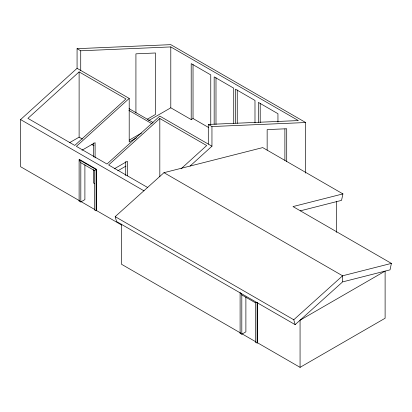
<?xml version="1.0" encoding="UTF-8"?>
<svg xmlns="http://www.w3.org/2000/svg" width="412" height="412" viewBox="0 0 412 412"><rect width="100%" height="100%" fill="white"/><g stroke="black" fill="none" stroke-linecap="round" stroke-linejoin="round"><path stroke-width="0.62" d="M342.923 193.898L292.999 206.582L391.4 263.392L390.025 269.86L342.588 281.911L295.152 324.635L116.55 221.522L115.175 216.645L163.986 172.68L262.722 147.599L342.923 193.898L341.548 200.366L300.255 210.856M121.566 225.014L96.547 210.568L96.547 169.322L79.537 159.501L79.114 159.748L79.114 200.994L79.537 200.747L20.6 166.721L20.6 119.583L77.07 68.32L77.07 48.678L170.795 44.651L305.678 122.529L305.678 173.122M79.114 71.899L27.913 118.373L74.773 145.426L125.974 98.952L79.114 71.899L79.114 137.16L69.654 142.624M77.07 68.32L129.203 98.416L76.39 146.363L107.007 164.038L159.82 116.096L211.953 146.193L190.081 166.051M181.084 168.786L206.68 145.549L159.82 118.496L108.624 164.97L147.764 187.568M295.152 324.635L293.771 319.753L342.588 275.793L391.4 263.392M81.978 150.236L95.1 142.66L95.1 157.889M147.336 119.181L155.484 114.474L155.484 52.988L135.924 53.828L135.924 112.924M148.526 120.654L170.795 107.8L191.204 119.583L193.032 118.527L208.791 127.622M129.255 140.126L141.476 133.071M136.413 137.86L129.203 142.022L129.203 98.416M96.547 210.568L96.12 210.81L94.42 209.832L94.42 170.547L96.547 169.322M114.212 168.843L127.334 161.267L127.334 175.862M117.775 170.81L125.954 166.093M79.114 200.994L80.814 201.973L84.898 199.619L84.898 164.769M94.42 209.832L94.848 209.584M300.065 367.349L300.065 320.212L385.112 271.106L385.112 318.244L300.065 367.349L257.541 342.794L257.114 343.042L255.414 342.058L255.414 302.779L256.264 302.29M240.103 292.613L240.103 333.22L240.531 332.978L121.468 264.236L121.468 224.102M240.103 333.22L241.808 334.204L245.887 331.845L245.887 297.001M255.414 342.058L255.842 341.816L242.23 333.957M77.07 48.678L80.726 50.789L170.795 46.922L298.36 120.572L208.297 124.439L208.297 144.082M208.297 124.439L211.953 126.551L305.678 122.529M129.059 108.65L153.022 122.482M128.894 110.416L152.049 123.785M163.986 172.68L342.588 275.793L342.588 281.684M79.114 137.16L82.421 139.071M91.794 144.483L93.998 145.755M20.6 119.583L144.03 190.844M96.12 210.81L96.12 169.564L79.114 159.748L80.814 162.694L94.42 170.547M94.564 183.592L93.483 182.969L93.483 169.646M115.175 216.645L293.771 319.753M81.236 201.731L94.302 209.27M240.675 292.958L241.808 294.92L255.414 302.779M336.635 201.617L336.635 232.43M286.711 161.416L286.711 128.755L267.151 129.595L267.151 150.148M284.883 128.977L284.883 160.361M277.951 122.06L277.951 113.702L258.391 102.408L258.391 122.349M260.219 103.278L260.219 122.58M257.541 302.82L257.541 342.794M257.114 302.429L257.114 343.042M254.987 122.864L254.987 100.44L235.427 89.147L235.427 123.095M241.808 294.92L241.808 334.204M237.255 90.017L237.255 123.322M233.728 123.399L233.728 88.168L214.168 76.874L214.168 124.275M215.996 77.739L215.996 124.501M211.953 126.551L211.953 146.193M210.764 124.445L210.764 74.907L191.204 63.618L191.204 119.583M193.032 64.488L193.032 118.527M170.795 46.922L170.795 107.8M159.82 118.496L159.82 176.717M125.717 161.607L125.717 175.564M93.483 142.995L93.483 156.957M80.814 162.694L80.814 201.973M80.726 50.789L80.726 70.431"/></g></svg>
